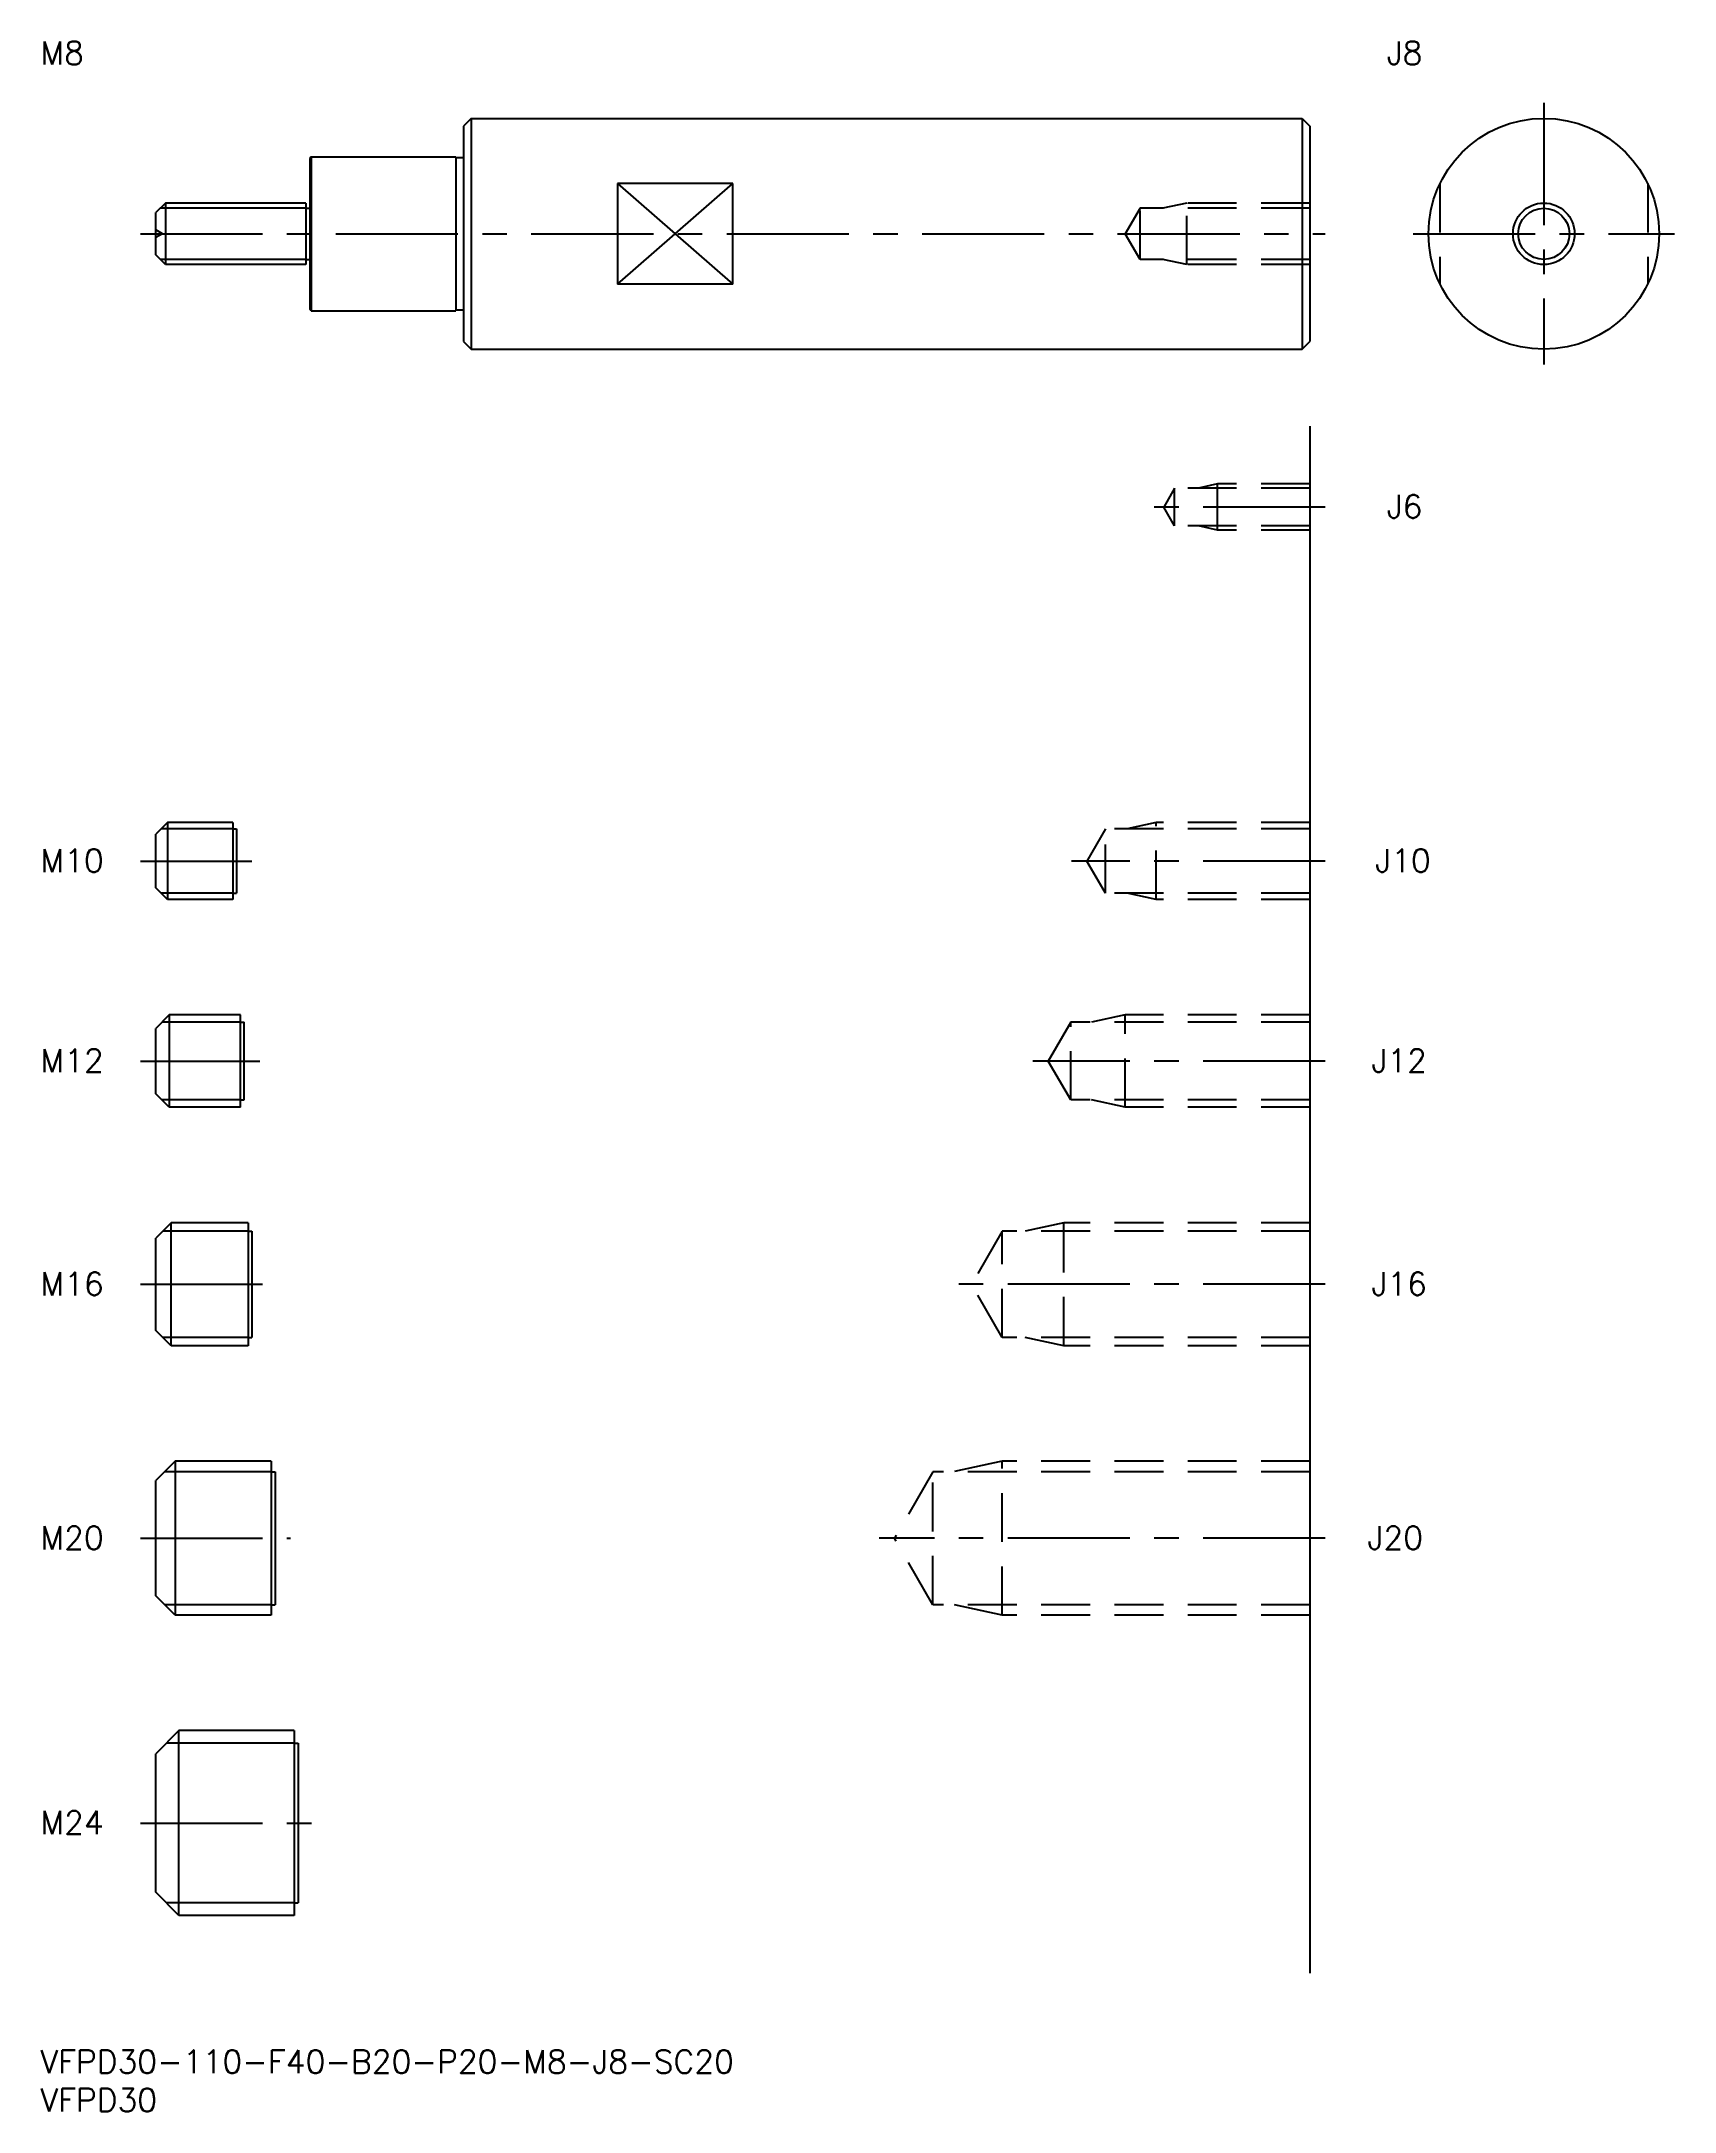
# Model space of a CAD drawing. Extents: x 0 to 212, y -8 to 261.
import ezdxf

# ---------------------------------------------------------------- set-up
doc = ezdxf.new("R2010")
doc.units = 0
doc.header["$LTSCALE"] = 0.5
doc.linetypes.add('CENTER', pattern=[50.8, 31.75, -6.35, 6.35, -6.35])
doc.linetypes.add('DASHED', pattern=[19.05, 12.7, -6.35])
for name, color, linetype in [('MSM_CENTER', 1, 'CENTER'), ('MSM_CONTINUOUS', 7, 'CONTINUOUS'), ('MSM_DASHED', 4, 'DASHED'), ('MSM_NARROW', 5, 'CONTINUOUS'), ('MSM_PART_NUMBER', 7, 'CONTINUOUS')]:
    doc.layers.add(name, color=color, linetype=linetype)
doc.styles.get("Standard").update_dxf_attribs({"font": 'txt.shx', "height": 1, "bigfont": 'bigfont.shx'})

# ---------------------------------------------------------------- blocks, each defined once
blk = doc.blocks.new('*U14')
at = {"layer": 'MSM_PART_NUMBER'}
blk.add_text('VFPD30-110-F40-B20-P20-M8-J8-SC20', height=3, dxfattribs=at).set_placement((0, -3))
blk = doc.blocks.new('*U15')
at = {"layer": 'MSM_PART_NUMBER'}
blk.add_text('VFPD30', height=3, dxfattribs=at).set_placement((0, -8))
blk = doc.blocks.new('*U16')
at = {"layer": 'MSM_PART_NUMBER'}
blk.add_text('M24', height=3, dxfattribs=at).set_placement((0, 28.06))
blk = doc.blocks.new('*U17')
at = {"layer": 'MSM_PART_NUMBER'}
blk.add_text('M20', height=3, dxfattribs=at).set_placement((0, 65.06))
blk = doc.blocks.new('*U18')
at = {"layer": 'MSM_PART_NUMBER'}
blk.add_text('M16', height=3, dxfattribs=at).set_placement((0, 98.06))
blk = doc.blocks.new('*U19')
at = {"layer": 'MSM_PART_NUMBER'}
blk.add_text('M12', height=3, dxfattribs=at).set_placement((0, 127.06))
blk = doc.blocks.new('*U20')
at = {"layer": 'MSM_PART_NUMBER'}
blk.add_text('M10', height=3, dxfattribs=at).set_placement((0, 153.06))
blk = doc.blocks.new('*U21')
at = {"layer": 'MSM_PART_NUMBER'}
blk.add_text('M8', height=3, dxfattribs=at).set_placement((0, 258))
blk = doc.blocks.new('*U22')
at = {"layer": 'MSM_PART_NUMBER'}
blk.add_text('J20', height=3, dxfattribs=at).set_placement((172.5, 65.06))
blk = doc.blocks.new('*U23')
at = {"layer": 'MSM_PART_NUMBER'}
blk.add_text('J16', height=3, dxfattribs=at).set_placement((173, 98.06))
blk = doc.blocks.new('*U24')
at = {"layer": 'MSM_PART_NUMBER'}
blk.add_text('J12', height=3, dxfattribs=at).set_placement((173, 127.06))
blk = doc.blocks.new('*U25')
at = {"layer": 'MSM_PART_NUMBER'}
blk.add_text('J10', height=3, dxfattribs=at).set_placement((173.5, 153.06))
blk = doc.blocks.new('*U26')
at = {"layer": 'MSM_PART_NUMBER'}
blk.add_text('J6', height=3, dxfattribs=at).set_placement((175, 199.06))
blk = doc.blocks.new('*U27')
at = {"layer": 'MSM_PART_NUMBER'}
blk.add_text('J8', height=3, dxfattribs=at).set_placement((175, 258))

msp = doc.modelspace()

# ---------------------------------------------------------------- linework, layer by layer
at = {"layer": 'MSM_CENTER'}
for p, q in [((195.4, 253), (195.4, 219)), ((13, 236), (167, 236)), ((178.4, 236), (212.4, 236)), ((167, 200.5), (144, 200.5)), ((13, 154.5), (27.5, 154.5)), ((167, 154.5), (134, 154.5)), ((13, 128.5), (28.5, 128.5)), ((167, 128.5), (129, 128.5)), ((13, 99.5), (29.5, 99.5)), ((167, 99.5), (119, 99.5)), ((13, 66.5), (32.5, 66.5)), ((167, 66.5), (109, 66.5)), ((13, 29.5), (35.5, 29.5))]:
    msp.add_line(p, q, dxfattribs=at)
at = {"layer": 'MSM_CONTINUOUS'}
for p, q in [((56, 251), (55, 250)), ((56, 251), (164, 251)), ((56, 251), (56, 221)), ((164, 251), (164, 221)), ((164, 251), (165, 250)), ((55, 250), (55, 222)), ((165, 250), (165, 222)), ((35.2, 246), (35, 245.8)), ((35, 245.8), (35, 226.2)), ((35.2, 246), (54, 246)), ((35.2, 246), (35.2, 226)), ((54, 246), (54, 226)), ((54, 245.9), (55, 245.9)), ((90, 242.54), (75, 242.54)), ((75, 242.54), (75, 229.46)), ((90, 229.46), (90, 242.54)), ((16.25, 240), (15, 238.75)), ((34.5, 240), (16.25, 240)), ((16.25, 240), (16.25, 232)), ((34.5, 240), (34.5, 232)), ((15, 233.25), (15, 238.75)), ((34.5, 239.32), (35, 239.32)), ((16.25, 232), (15, 233.25)), ((34.5, 232), (16.25, 232)), ((34.5, 232.68), (35, 232.68)), ((90, 229.46), (75, 229.46)), ((35.2, 226), (35, 226.2)), ((35.2, 226), (54, 226)), ((54, 226.1), (55, 226.1)), ((55, 222), (56, 221)), ((56, 221), (164, 221)), ((164, 221), (165, 222)), ((165, 211), (165, 10)), ((16.5, 159.5), (15, 158)), ((25, 159.5), (16.5, 159.5)), ((16.5, 159.5), (16.5, 149.5)), ((25, 159.5), (25, 149.5)), ((15, 151), (15, 158)), ((25, 158.69), (25.5, 158.69)), ((25.5, 158.69), (25.5, 150.31)), ((16.5, 149.5), (15, 151)), ((25, 149.5), (16.5, 149.5)), ((25, 150.31), (25.5, 150.31)), ((26, 134.5), (16.75, 134.5)), ((26, 122.5), (26, 134.5)), ((16.75, 134.5), (15, 132.75)), ((15, 124.25), (15, 132.75)), ((16.75, 134.5), (16.75, 122.5)), ((26, 133.55), (26.5, 133.55)), ((26.5, 123.45), (26.5, 133.55)), ((16.75, 122.5), (15, 124.25)), ((26, 122.5), (16.75, 122.5)), ((26, 123.45), (26.5, 123.45)), ((17, 107.5), (15, 105.5)), ((15, 93.5), (15, 105.5)), ((27, 107.5), (17, 107.5)), ((17, 91.5), (17, 107.5)), ((27, 107.5), (27, 91.5)), ((27, 106.42), (27.5, 106.42)), ((27.5, 106.42), (27.5, 92.58)), ((17, 91.5), (15, 93.5)), ((27, 91.5), (17, 91.5)), ((27, 92.58), (27.5, 92.58)), ((17.5, 76.5), (15, 74)), ((30, 76.5), (17.5, 76.5)), ((17.5, 76.5), (17.5, 56.5)), ((30, 76.5), (30, 56.5)), ((15, 59), (15, 74)), ((30, 75.15), (30.5, 75.15)), ((30.5, 75.15), (30.5, 57.85)), ((17.5, 56.5), (15, 59)), ((30, 56.5), (17.5, 56.5)), ((30, 57.85), (30.5, 57.85)), ((18, 41.5), (15, 38.5)), ((33, 41.5), (18, 41.5)), ((18, 17.5), (18, 41.5)), ((33, 41.5), (33, 17.5)), ((15, 20.5), (15, 38.5)), ((33, 39.88), (33.5, 39.88)), ((33.5, 39.88), (33.5, 19.12)), ((18, 17.5), (15, 20.5)), ((33, 19.12), (33.5, 19.12)), ((33, 17.5), (18, 17.5))]:
    msp.add_line(p, q, dxfattribs=at)
for radius in [15, 3.32]:
    msp.add_circle((195.4, 236), radius, dxfattribs=at)
at = {"layer": 'MSM_DASHED'}
for p, q in [((181.9, 242.54), (181.9, 229.46)), ((208.9, 242.54), (208.9, 229.46)), ((149, 240), (145.87, 239.32)), ((149, 232), (149, 240)), ((165, 240), (149, 240)), ((142.92, 239.32), (141, 236)), ((142.92, 232.68), (142.92, 239.32)), ((165, 239.32), (142.92, 239.32)), ((15.87, 236), (15, 236.5)), ((15.87, 236), (15, 235.5)), ((142.92, 232.68), (141, 236)), ((165, 232.68), (142.92, 232.68)), ((149, 232), (145.87, 232.68)), ((165, 232), (149, 232)), ((147.42, 202.96), (146, 200.5)), ((165, 202.96), (147.42, 202.96)), ((147.42, 198.04), (147.42, 202.96)), ((153, 203.5), (150.5, 202.96)), ((165, 203.5), (153, 203.5)), ((153, 197.5), (153, 203.5)), ((147.42, 198.04), (146, 200.5)), ((165, 198.04), (147.42, 198.04)), ((153, 197.5), (150.5, 198.04)), ((165, 197.5), (153, 197.5)), ((145, 159.5), (141.25, 158.69)), ((145, 149.5), (145, 159.5)), ((165, 159.5), (145, 159.5)), ((138.42, 158.69), (136, 154.5)), ((138.42, 150.31), (138.42, 158.69)), ((165, 158.69), (138.42, 158.69)), ((138.42, 150.31), (136, 154.5)), ((165, 150.31), (138.42, 150.31)), ((145, 149.5), (141.25, 150.31)), ((165, 149.5), (145, 149.5)), ((133.92, 133.55), (131, 128.5)), ((133.92, 123.45), (133.92, 133.55)), ((165, 133.55), (133.92, 133.55)), ((141, 134.5), (136.62, 133.55)), ((141, 122.5), (141, 134.5)), ((165, 134.5), (141, 134.5)), ((133.92, 123.45), (131, 128.5)), ((165, 123.45), (133.92, 123.45)), ((141, 122.5), (136.62, 123.45)), ((165, 122.5), (141, 122.5)), ((124.99, 106.42), (121, 99.5)), ((124.99, 92.58), (124.99, 106.42)), ((165, 106.42), (124.99, 106.42)), ((133, 107.5), (128, 106.42)), ((133, 91.5), (133, 107.5)), ((165, 107.5), (133, 107.5)), ((124.99, 92.58), (121, 99.5)), ((165, 92.58), (124.99, 92.58)), ((133, 91.5), (128, 92.58)), ((165, 91.5), (133, 91.5)), ((125, 76.5), (118.75, 75.15)), ((165, 76.5), (125, 76.5)), ((125, 56.5), (125, 76.5)), ((115.99, 75.15), (111, 66.5)), ((165, 75.15), (115.99, 75.15)), ((115.99, 57.85), (115.99, 75.15)), ((115.99, 57.85), (111, 66.5)), ((165, 57.85), (115.99, 57.85)), ((125, 56.5), (118.75, 57.85)), ((165, 56.5), (125, 56.5))]:
    msp.add_line(p, q, dxfattribs=at)
at = {"layer": 'MSM_NARROW'}
for p, q in [((75, 242.54), (90, 229.46)), ((75, 229.46), (90, 242.54)), ((34.5, 239.32), (15.57, 239.32)), ((34.5, 232.68), (15.57, 232.68)), ((25, 158.69), (15.69, 158.69)), ((25, 150.31), (15.69, 150.31)), ((26, 133.55), (15.8, 133.55)), ((26, 123.45), (15.8, 123.45)), ((27, 106.42), (15.92, 106.42)), ((27, 92.58), (15.92, 92.58)), ((30, 75.15), (16.15, 75.15)), ((30, 57.85), (16.15, 57.85)), ((33, 39.88), (16.38, 39.88)), ((33, 19.12), (16.38, 19.12))]:
    msp.add_line(p, q, dxfattribs=at)
msp.add_circle((195.4, 236), 4, dxfattribs=at)

# ---------------------------------------------------------------- block references
at = {"layer": 'MSM_CONTINUOUS'}
for name in ['*U21', '*U27', '*U26', '*U20', '*U25', '*U19', '*U24', '*U18', '*U23', '*U17', '*U22', '*U16', '*U14', '*U15']:
    msp.add_blockref(name, (0, 0), dxfattribs=at)

doc.saveas('drawing.dxf')
